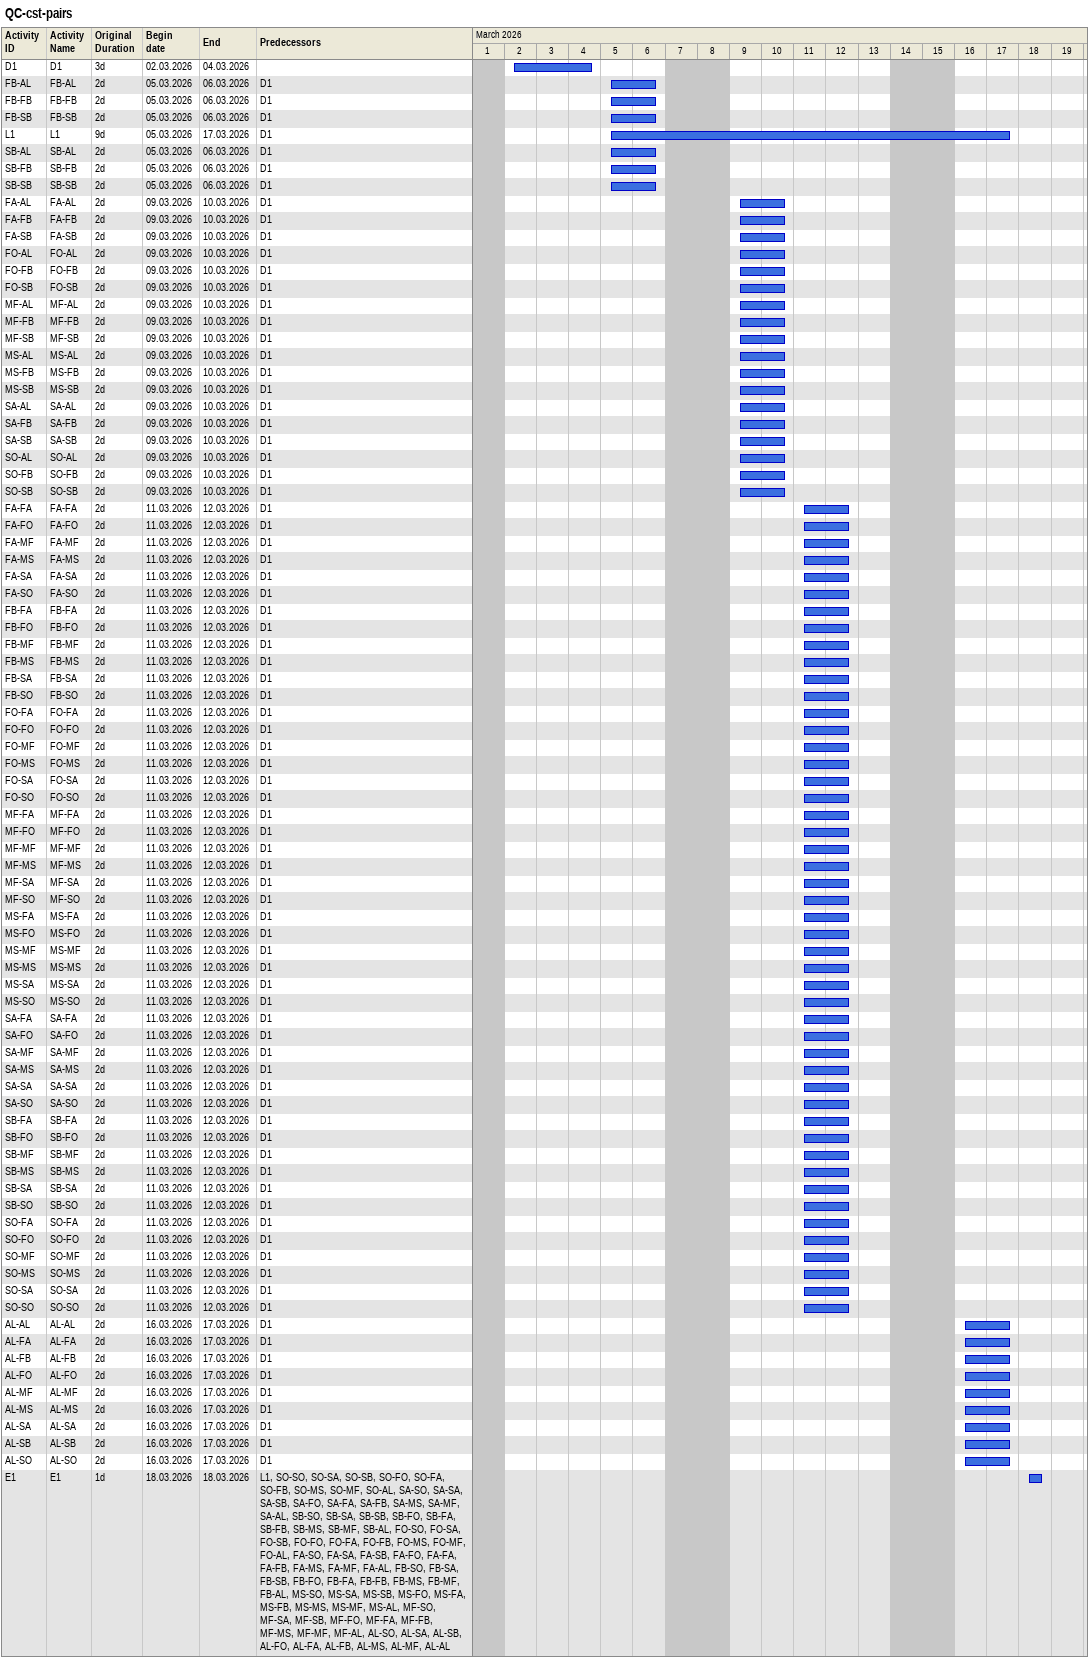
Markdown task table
QC-cst-pairs

| ID | Task | Original duration | Start | Finish | Predecessors |
|---|---|---|---|---|---|
| D1 | D1 | 3d | 2026-03-02 | 2026-03-04 |  |
| FB-AL | FB-AL | 2d | 2026-03-05 | 2026-03-06 | D1 |
| FB-FB | FB-FB | 2d | 2026-03-05 | 2026-03-06 | D1 |
| FB-SB | FB-SB | 2d | 2026-03-05 | 2026-03-06 | D1 |
| L1 | L1 | 9d | 2026-03-05 | 2026-03-17 | D1 |
| SB-AL | SB-AL | 2d | 2026-03-05 | 2026-03-06 | D1 |
| SB-FB | SB-FB | 2d | 2026-03-05 | 2026-03-06 | D1 |
| SB-SB | SB-SB | 2d | 2026-03-05 | 2026-03-06 | D1 |
| FA-AL | FA-AL | 2d | 2026-03-09 | 2026-03-10 | D1 |
| FA-FB | FA-FB | 2d | 2026-03-09 | 2026-03-10 | D1 |
| FA-SB | FA-SB | 2d | 2026-03-09 | 2026-03-10 | D1 |
| FO-AL | FO-AL | 2d | 2026-03-09 | 2026-03-10 | D1 |
| FO-FB | FO-FB | 2d | 2026-03-09 | 2026-03-10 | D1 |
| FO-SB | FO-SB | 2d | 2026-03-09 | 2026-03-10 | D1 |
| MF-AL | MF-AL | 2d | 2026-03-09 | 2026-03-10 | D1 |
| MF-FB | MF-FB | 2d | 2026-03-09 | 2026-03-10 | D1 |
| MF-SB | MF-SB | 2d | 2026-03-09 | 2026-03-10 | D1 |
| MS-AL | MS-AL | 2d | 2026-03-09 | 2026-03-10 | D1 |
| MS-FB | MS-FB | 2d | 2026-03-09 | 2026-03-10 | D1 |
| MS-SB | MS-SB | 2d | 2026-03-09 | 2026-03-10 | D1 |
| SA-AL | SA-AL | 2d | 2026-03-09 | 2026-03-10 | D1 |
| SA-FB | SA-FB | 2d | 2026-03-09 | 2026-03-10 | D1 |
| SA-SB | SA-SB | 2d | 2026-03-09 | 2026-03-10 | D1 |
| SO-AL | SO-AL | 2d | 2026-03-09 | 2026-03-10 | D1 |
| SO-FB | SO-FB | 2d | 2026-03-09 | 2026-03-10 | D1 |
| SO-SB | SO-SB | 2d | 2026-03-09 | 2026-03-10 | D1 |
| FA-FA | FA-FA | 2d | 2026-03-11 | 2026-03-12 | D1 |
| FA-FO | FA-FO | 2d | 2026-03-11 | 2026-03-12 | D1 |
| FA-MF | FA-MF | 2d | 2026-03-11 | 2026-03-12 | D1 |
| FA-MS | FA-MS | 2d | 2026-03-11 | 2026-03-12 | D1 |
| FA-SA | FA-SA | 2d | 2026-03-11 | 2026-03-12 | D1 |
| FA-SO | FA-SO | 2d | 2026-03-11 | 2026-03-12 | D1 |
| FB-FA | FB-FA | 2d | 2026-03-11 | 2026-03-12 | D1 |
| FB-FO | FB-FO | 2d | 2026-03-11 | 2026-03-12 | D1 |
| FB-MF | FB-MF | 2d | 2026-03-11 | 2026-03-12 | D1 |
| FB-MS | FB-MS | 2d | 2026-03-11 | 2026-03-12 | D1 |
| FB-SA | FB-SA | 2d | 2026-03-11 | 2026-03-12 | D1 |
| FB-SO | FB-SO | 2d | 2026-03-11 | 2026-03-12 | D1 |
| FO-FA | FO-FA | 2d | 2026-03-11 | 2026-03-12 | D1 |
| FO-FO | FO-FO | 2d | 2026-03-11 | 2026-03-12 | D1 |
| FO-MF | FO-MF | 2d | 2026-03-11 | 2026-03-12 | D1 |
| FO-MS | FO-MS | 2d | 2026-03-11 | 2026-03-12 | D1 |
| FO-SA | FO-SA | 2d | 2026-03-11 | 2026-03-12 | D1 |
| FO-SO | FO-SO | 2d | 2026-03-11 | 2026-03-12 | D1 |
| MF-FA | MF-FA | 2d | 2026-03-11 | 2026-03-12 | D1 |
| MF-FO | MF-FO | 2d | 2026-03-11 | 2026-03-12 | D1 |
| MF-MF | MF-MF | 2d | 2026-03-11 | 2026-03-12 | D1 |
| MF-MS | MF-MS | 2d | 2026-03-11 | 2026-03-12 | D1 |
| MF-SA | MF-SA | 2d | 2026-03-11 | 2026-03-12 | D1 |
| MF-SO | MF-SO | 2d | 2026-03-11 | 2026-03-12 | D1 |
| MS-FA | MS-FA | 2d | 2026-03-11 | 2026-03-12 | D1 |
| MS-FO | MS-FO | 2d | 2026-03-11 | 2026-03-12 | D1 |
| MS-MF | MS-MF | 2d | 2026-03-11 | 2026-03-12 | D1 |
| MS-MS | MS-MS | 2d | 2026-03-11 | 2026-03-12 | D1 |
| MS-SA | MS-SA | 2d | 2026-03-11 | 2026-03-12 | D1 |
| MS-SO | MS-SO | 2d | 2026-03-11 | 2026-03-12 | D1 |
| SA-FA | SA-FA | 2d | 2026-03-11 | 2026-03-12 | D1 |
| SA-FO | SA-FO | 2d | 2026-03-11 | 2026-03-12 | D1 |
| SA-MF | SA-MF | 2d | 2026-03-11 | 2026-03-12 | D1 |
| SA-MS | SA-MS | 2d | 2026-03-11 | 2026-03-12 | D1 |
| SA-SA | SA-SA | 2d | 2026-03-11 | 2026-03-12 | D1 |
| SA-SO | SA-SO | 2d | 2026-03-11 | 2026-03-12 | D1 |
| SB-FA | SB-FA | 2d | 2026-03-11 | 2026-03-12 | D1 |
| SB-FO | SB-FO | 2d | 2026-03-11 | 2026-03-12 | D1 |
| SB-MF | SB-MF | 2d | 2026-03-11 | 2026-03-12 | D1 |
| SB-MS | SB-MS | 2d | 2026-03-11 | 2026-03-12 | D1 |
| SB-SA | SB-SA | 2d | 2026-03-11 | 2026-03-12 | D1 |
| SB-SO | SB-SO | 2d | 2026-03-11 | 2026-03-12 | D1 |
| SO-FA | SO-FA | 2d | 2026-03-11 | 2026-03-12 | D1 |
| SO-FO | SO-FO | 2d | 2026-03-11 | 2026-03-12 | D1 |
| SO-MF | SO-MF | 2d | 2026-03-11 | 2026-03-12 | D1 |
| SO-MS | SO-MS | 2d | 2026-03-11 | 2026-03-12 | D1 |
| SO-SA | SO-SA | 2d | 2026-03-11 | 2026-03-12 | D1 |
| SO-SO | SO-SO | 2d | 2026-03-11 | 2026-03-12 | D1 |
| AL-AL | AL-AL | 2d | 2026-03-16 | 2026-03-17 | D1 |
| AL-FA | AL-FA | 2d | 2026-03-16 | 2026-03-17 | D1 |
| AL-FB | AL-FB | 2d | 2026-03-16 | 2026-03-17 | D1 |
| AL-FO | AL-FO | 2d | 2026-03-16 | 2026-03-17 | D1 |
| AL-MF | AL-MF | 2d | 2026-03-16 | 2026-03-17 | D1 |
| AL-MS | AL-MS | 2d | 2026-03-16 | 2026-03-17 | D1 |
| AL-SA | AL-SA | 2d | 2026-03-16 | 2026-03-17 | D1 |
| AL-SB | AL-SB | 2d | 2026-03-16 | 2026-03-17 | D1 |
| AL-SO | AL-SO | 2d | 2026-03-16 | 2026-03-17 | D1 |
| E1 | E1 | 1d | 2026-03-18 | 2026-03-18 | L1, SO-SO, SO-SA, SO-SB, SO-FO, SO-FA, SO-FB, SO-MS, SO-MF, SO-AL, SA-SO, SA-SA, SA-SB, SA-FO, SA-FA, SA-FB, SA-MS, SA-MF, SA-AL, SB-SO, SB-SA, SB-SB, SB-FO, SB-FA, SB-FB, SB-MS, SB-MF, SB-AL, FO-SO, FO-SA, FO-SB, FO-FO, FO-FA, FO-FB, FO-MS, FO-MF, FO-AL, FA-SO, FA-SA, FA-SB, FA-FO, FA-FA, FA-FB, FA-MS, FA-MF, FA-AL, FB-SO, FB-SA, FB-SB, FB-FO, FB-FA, FB-FB, FB-MS, FB-MF, FB-AL, MS-SO, MS-SA, MS-SB, MS-FO, MS-FA, MS-FB, MS-MS, MS-MF, MS-AL, MF-SO, MF-SA, MF-SB, MF-FO, MF-FA, MF-FB, MF-MS, MF-MF, MF-AL, AL-SO, AL-SA, AL-SB, AL-FO, AL-FA, AL-FB, AL-MS, AL-MF, AL-AL |
